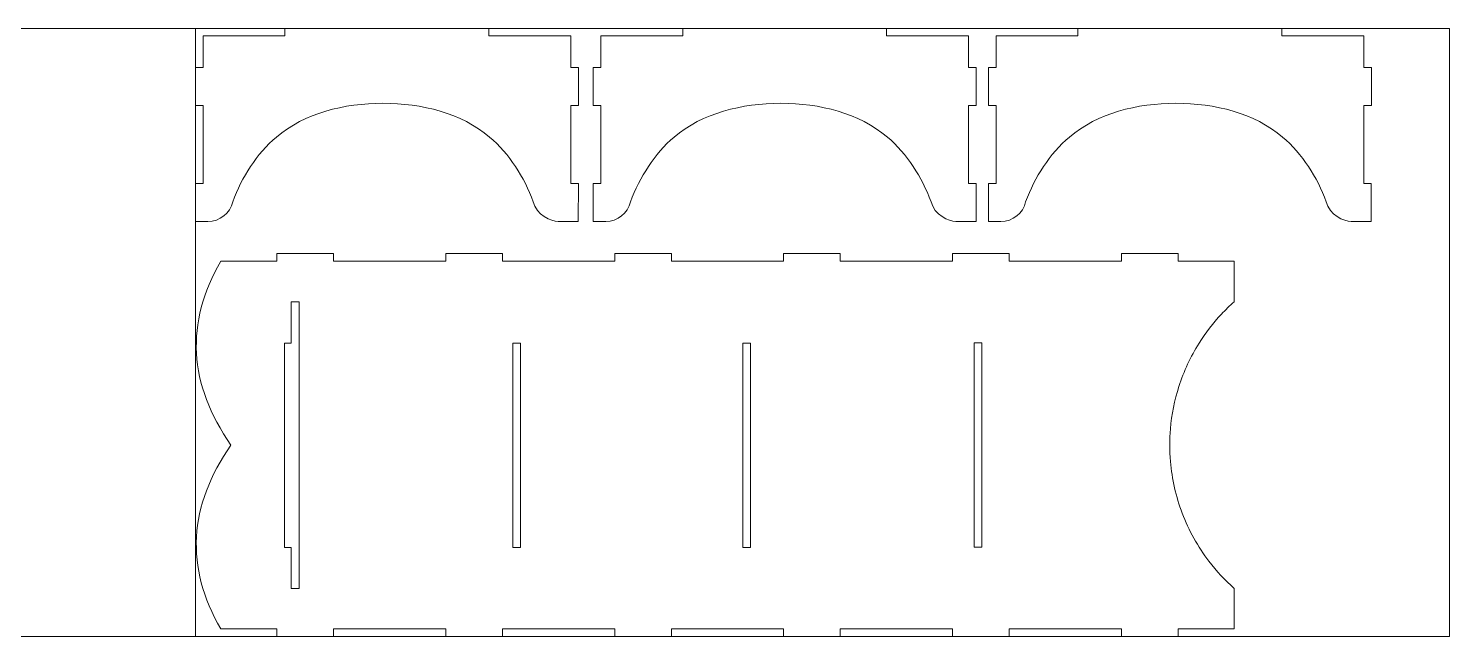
# Model space of a CAD drawing. Header units: centimetres. Extents: x -99 to 99, y -31 to 17.
# Drawn here: x 24.6 to 99.4, y -15.2 to 16.8 of the extents above; entities that cross this region are included whole.
import ezdxf

# ---------------------------------------------------------------- set-up
doc = ezdxf.new("R2010")
doc.units = ezdxf.units.CM
doc.header["$MEASUREMENT"] = 0
doc.layers.add('layer 1', color=7, linetype='Continuous')

msp = doc.modelspace()

# ---------------------------------------------------------------- linework, layer by layer
at = {"layer": 'layer 1', "color": 1, "lineweight": 9}
for points, knots in [([(33.39343, -15.20719), (33.39343, -15.20719), (-32.60657, -15.20719), (-32.60657, -15.20719), (-32.60657, -15.20719), (-32.60657, -15.20719), (-32.60657, 16.79281), (-32.60657, 16.79281), (-32.60657, 16.79281), (-32.60657, 16.79281), (33.39343, 16.79281), (33.39343, 16.79281), (33.39343, 16.79281), (33.39343, 16.79281), (33.39343, -15.20719), (33.39343, -15.20719)], [0, 0, 0, 0, 0.2, 0.2, 0.2, 0.2, 0.4, 0.4, 0.4, 0.4, 0.6, 0.6, 0.6, 0.6, 1, 1, 1, 1]), ([(33.39343, -15.20719), (33.39343, -15.20719), (99.39344, -15.20719), (99.39344, -15.20719), (99.39344, -15.20719), (99.39344, -15.20719), (99.39344, 16.79281), (99.39344, 16.79281), (99.39344, 16.79281), (99.39344, 16.79281), (33.39343, 16.79281), (33.39343, 16.79281), (33.39343, 16.79281), (33.39343, 16.79281), (33.39343, -15.20719), (33.39343, -15.20719)], [0, 0, 0, 0, 0.2, 0.2, 0.2, 0.2, 0.4, 0.4, 0.4, 0.4, 0.6, 0.6, 0.6, 0.6, 1, 1, 1, 1]), ([(51.17019, 7.68077), (50.6825, 8.95985), (49.91326, 10.20325), (48.86989, 11.08274), (48.86989, 11.08274), (47.37477, 12.34304), (45.31674, 12.85609), (43.25871, 12.85609), (43.25871, 12.85609), (41.20069, 12.85609), (39.14266, 12.34304), (37.64754, 11.08274), (37.64754, 11.08274), (36.60417, 10.20325), (35.83493, 8.95985), (35.34723, 7.68077)], [0, 0, 0, 0, 0.2, 0.2, 0.2, 0.2, 0.4, 0.4, 0.4, 0.4, 0.6, 0.6, 0.6, 0.6, 1, 1, 1, 1]), ([(72.10498, 7.68077), (71.61729, 8.95985), (70.84805, 10.20325), (69.80466, 11.08274), (69.80466, 11.08274), (68.30954, 12.34304), (66.25153, 12.85609), (64.1935, 12.85609), (64.1935, 12.85609), (62.13548, 12.85609), (60.07745, 12.34304), (58.58233, 11.08274), (58.58233, 11.08274), (57.53896, 10.20325), (56.7697, 8.95985), (56.28202, 7.68077)], [0, 0, 0, 0, 0.2, 0.2, 0.2, 0.2, 0.4, 0.4, 0.4, 0.4, 0.6, 0.6, 0.6, 0.6, 1, 1, 1, 1]), ([(92.9047, 7.68077), (92.41701, 8.95985), (91.64777, 10.20325), (90.6044, 11.08274), (90.6044, 11.08274), (89.10926, 12.34304), (87.05125, 12.85609), (84.99322, 12.85609), (84.99322, 12.85609), (82.9352, 12.85609), (80.87717, 12.34304), (79.38205, 11.08274), (79.38205, 11.08274), (78.33868, 10.20325), (77.56942, 8.95985), (77.08174, 7.68077)], [0, 0, 0, 0, 0.2, 0.2, 0.2, 0.2, 0.4, 0.4, 0.4, 0.4, 0.6, 0.6, 0.6, 0.6, 1, 1, 1, 1]), ([(88.05756, -12.67324), (87.57237, -12.24134), (87.12638, -11.76323), (86.73094, -11.2458), (86.73094, -11.2458), (86.1437, -10.47742), (85.66793, -9.6223), (85.32349, -8.71726), (85.32349, -8.71726), (84.99062, -7.8426), (84.78044, -6.92131), (84.70045, -5.99082), (84.70045, -5.99082), (84.65125, -5.41832), (84.65133, -4.84235), (84.70045, -4.27011), (84.70045, -4.27011), (84.76533, -3.51434), (84.91576, -2.76508), (85.1485, -2.04211), (85.1485, -2.04211), (85.40529, -1.24443), (85.76229, -0.47875), (86.20778, 0.23061), (86.20778, 0.23061), (86.54958, 0.77486), (86.94349, 1.28596), (87.38193, 1.7546), (87.38193, 1.7546), (87.59681, 1.98429), (87.8224, 2.20377), (88.05756, 2.4123)], [0, 0, 0, 0, 0.11111111, 0.11111111, 0.11111111, 0.11111111, 0.22222222, 0.22222222, 0.22222222, 0.22222222, 0.33333333, 0.33333333, 0.33333333, 0.33333333, 0.44444444, 0.44444444, 0.44444444, 0.44444444, 0.55555556, 0.55555556, 0.55555556, 0.55555556, 0.66666667, 0.66666667, 0.66666667, 0.66666667, 0.77777778, 0.77777778, 0.77777778, 0.77777778, 1, 1, 1, 1])]:
    msp.add_open_spline(points, degree=3, knots=knots, dxfattribs=at)
for points in [[(48.82363, 16.79812), (48.82363, 16.79812), (38.10098, 16.79348), (38.10098, 16.79348)], [(38.10098, 16.79348), (38.10098, 16.79348), (38.10098, 16.40016), (38.10098, 16.40016)], [(48.82363, 16.40016), (48.82363, 16.40016), (48.82363, 16.79812), (48.82363, 16.79812)], [(69.75842, 16.79812), (69.75842, 16.79812), (59.03577, 16.79348), (59.03577, 16.79348)], [(59.03577, 16.79348), (59.03577, 16.79348), (59.03577, 16.40016), (59.03577, 16.40016)], [(69.75842, 16.40016), (69.75842, 16.40016), (69.75842, 16.79812), (69.75842, 16.79812)], [(90.55814, 16.79812), (90.55814, 16.79812), (79.83549, 16.79348), (79.83549, 16.79348)], [(79.83549, 16.79348), (79.83549, 16.79348), (79.83549, 16.40016), (79.83549, 16.40016)], [(90.55814, 16.40016), (90.55814, 16.40016), (90.55814, 16.79812), (90.55814, 16.79812)], [(38.10098, 16.40016), (38.10098, 16.40016), (33.79343, 16.40016), (33.79343, 16.40016)], [(33.79343, 16.40016), (33.79343, 16.40016), (33.79343, 14.74666), (33.79343, 14.74666)], [(53.14358, 16.40016), (53.14358, 16.40016), (48.82363, 16.40016), (48.82363, 16.40016)], [(53.14358, 14.74666), (53.14358, 14.74666), (53.14358, 16.40016), (53.14358, 16.40016)], [(59.03577, 16.40016), (59.03577, 16.40016), (54.72822, 16.40016), (54.72822, 16.40016)], [(54.72822, 16.40016), (54.72822, 16.40016), (54.72822, 14.74666), (54.72822, 14.74666)], [(74.07836, 16.40016), (74.07836, 16.40016), (69.75842, 16.40016), (69.75842, 16.40016)], [(74.07836, 14.74666), (74.07836, 14.74666), (74.07836, 16.40016), (74.07836, 16.40016)], [(79.83549, 16.40016), (79.83549, 16.40016), (75.52794, 16.40016), (75.52794, 16.40016)], [(75.52794, 16.40016), (75.52794, 16.40016), (75.52794, 14.74666), (75.52794, 14.74666)], [(94.87808, 16.40016), (94.87808, 16.40016), (90.55814, 16.40016), (90.55814, 16.40016)], [(94.87808, 14.74666), (94.87808, 14.74666), (94.87808, 16.40016), (94.87808, 16.40016)], [(33.79343, 14.74666), (33.79343, 14.74666), (33.39343, 14.74534), (33.39343, 14.74534)], [(33.39343, 14.74534), (33.39343, 14.74534), (33.39343, 12.74533), (33.39343, 12.74533)], [(53.54266, 14.74534), (53.54266, 14.74534), (53.14358, 14.74666), (53.14358, 14.74666)], [(53.54178, 12.74533), (53.54178, 12.74533), (53.54266, 14.74534), (53.54266, 14.74534)], [(54.72822, 14.74666), (54.72822, 14.74666), (54.32822, 14.74534), (54.32822, 14.74534)], [(54.32822, 14.74534), (54.32822, 14.74534), (54.32822, 12.74533), (54.32822, 12.74533)], [(74.47745, 14.74534), (74.47745, 14.74534), (74.07836, 14.74666), (74.07836, 14.74666)], [(74.47657, 12.74533), (74.47657, 12.74533), (74.47745, 14.74534), (74.47745, 14.74534)], [(75.52794, 14.74666), (75.52794, 14.74666), (75.12794, 14.74534), (75.12794, 14.74534)], [(75.12794, 14.74534), (75.12794, 14.74534), (75.12794, 12.74533), (75.12794, 12.74533)], [(95.27717, 14.74534), (95.27717, 14.74534), (94.87808, 14.74666), (94.87808, 14.74666)], [(95.27629, 12.74533), (95.27629, 12.74533), (95.27717, 14.74534), (95.27717, 14.74534)], [(33.39343, 12.74533), (33.39343, 12.74533), (33.79343, 12.74665), (33.79343, 12.74665)], [(33.79343, 12.74665), (33.79343, 12.74665), (33.79343, 8.6341), (33.79343, 8.6341)], [(53.14358, 8.6341), (53.14358, 8.6341), (53.14358, 12.74665), (53.14358, 12.74665)], [(53.14358, 12.74665), (53.14358, 12.74665), (53.54178, 12.74533), (53.54178, 12.74533)], [(54.32822, 12.74533), (54.32822, 12.74533), (54.72822, 12.74665), (54.72822, 12.74665)], [(54.72822, 12.74665), (54.72822, 12.74665), (54.72822, 8.6341), (54.72822, 8.6341)], [(74.07836, 8.6341), (74.07836, 8.6341), (74.07836, 12.74665), (74.07836, 12.74665)], [(74.07836, 12.74665), (74.07836, 12.74665), (74.47657, 12.74533), (74.47657, 12.74533)], [(75.12794, 12.74533), (75.12794, 12.74533), (75.52794, 12.74665), (75.52794, 12.74665)], [(75.52794, 12.74665), (75.52794, 12.74665), (75.52794, 8.6341), (75.52794, 8.6341)], [(94.87808, 8.6341), (94.87808, 8.6341), (94.87808, 12.74665), (94.87808, 12.74665)], [(94.87808, 12.74665), (94.87808, 12.74665), (95.27629, 12.74533), (95.27629, 12.74533)], [(33.79343, 8.6341), (33.79343, 8.6341), (33.39343, 8.63277), (33.39343, 8.63277)], [(33.39343, 8.63277), (33.39343, 8.63277), (33.39343, 6.63409), (33.39343, 6.63409)], [(53.53995, 8.63278), (53.53995, 8.63278), (53.14358, 8.6341), (53.14358, 8.6341)], [(53.53907, 6.63409), (53.53907, 6.63409), (53.53995, 8.63278), (53.53995, 8.63278)], [(54.72822, 8.6341), (54.72822, 8.6341), (54.32822, 8.63277), (54.32822, 8.63277)], [(54.32822, 8.63277), (54.32822, 8.63277), (54.32822, 6.63409), (54.32822, 6.63409)], [(74.47474, 8.63278), (74.47474, 8.63278), (74.07836, 8.6341), (74.07836, 8.6341)], [(74.47386, 6.63409), (74.47386, 6.63409), (74.47474, 8.63278), (74.47474, 8.63278)], [(75.52794, 8.6341), (75.52794, 8.6341), (75.12794, 8.63277), (75.12794, 8.63277)], [(75.12794, 8.63277), (75.12794, 8.63277), (75.12794, 6.63409), (75.12794, 6.63409)], [(95.27446, 8.63278), (95.27446, 8.63278), (94.87808, 8.6341), (94.87808, 8.6341)], [(95.27358, 6.63409), (95.27358, 6.63409), (95.27446, 8.63278), (95.27446, 8.63278)], [(34.04507, 6.63409), (34.67101, 6.63409), (35.21266, 7.06948), (35.34723, 7.68077)], [(51.17019, 7.68077), (51.32381, 6.98298), (52.1151, 6.63409), (52.47235, 6.63409)], [(54.97986, 6.63409), (55.60578, 6.63409), (56.14745, 7.06948), (56.28202, 7.68077)], [(72.10498, 7.68077), (72.25858, 6.98298), (73.04989, 6.63409), (73.40714, 6.63409)], [(75.77958, 6.63409), (76.4055, 6.63409), (76.94717, 7.06948), (77.08174, 7.68077)], [(92.9047, 7.68077), (93.05832, 6.98298), (93.84961, 6.63409), (94.20686, 6.63409)], [(33.39343, 6.63409), (33.39343, 6.63409), (33.79343, 6.63409), (33.79343, 6.63409)], [(33.79343, 6.63409), (33.79343, 6.63409), (34.04507, 6.63409), (34.04507, 6.63409)], [(52.47235, 6.63409), (52.47235, 6.63409), (53.53907, 6.63409), (53.53907, 6.63409)], [(54.32822, 6.63409), (54.32822, 6.63409), (54.72822, 6.63409), (54.72822, 6.63409)], [(54.72822, 6.63409), (54.72822, 6.63409), (54.97986, 6.63409), (54.97986, 6.63409)], [(73.40714, 6.63409), (73.40714, 6.63409), (74.47386, 6.63409), (74.47386, 6.63409)], [(75.12794, 6.63409), (75.12794, 6.63409), (75.52794, 6.63409), (75.52794, 6.63409)], [(75.52794, 6.63409), (75.52794, 6.63409), (75.77958, 6.63409), (75.77958, 6.63409)], [(94.20686, 6.63409), (94.20686, 6.63409), (95.27358, 6.63409), (95.27358, 6.63409)], [(34.72422, 4.54458), (32.83906, 1.29776), (33.01709, -1.92726), (35.25827, -5.13047)], [(37.67703, 4.54458), (37.67703, 4.54458), (34.72422, 4.54458), (34.72422, 4.54458)], [(37.67703, 4.94626), (37.67703, 4.94626), (37.67703, 4.54458), (37.67703, 4.54458)], [(40.66029, 4.94626), (40.66029, 4.94626), (37.67703, 4.94626), (37.67703, 4.94626)], [(40.66029, 4.54458), (40.66029, 4.54458), (40.66029, 4.94626), (40.66029, 4.94626)], [(46.56593, 4.54458), (46.56593, 4.54458), (40.66029, 4.54458), (40.66029, 4.54458)], [(46.56593, 4.94626), (46.56593, 4.94626), (46.56593, 4.54458), (46.56593, 4.54458)], [(49.54917, 4.94626), (49.54917, 4.94626), (46.56593, 4.94626), (46.56593, 4.94626)], [(49.54917, 4.54458), (49.54917, 4.54458), (49.54917, 4.94626), (49.54917, 4.94626)], [(55.45482, 4.54458), (55.45482, 4.54458), (49.54917, 4.54458), (49.54917, 4.54458)], [(55.45482, 4.94626), (55.45482, 4.94626), (55.45482, 4.54458), (55.45482, 4.54458)], [(58.43806, 4.94626), (58.43806, 4.94626), (55.45482, 4.94626), (55.45482, 4.94626)], [(58.43806, 4.54458), (58.43806, 4.54458), (58.43806, 4.94626), (58.43806, 4.94626)], [(64.3437, 4.54458), (64.3437, 4.54458), (58.43806, 4.54458), (58.43806, 4.54458)], [(64.3437, 4.94626), (64.3437, 4.94626), (64.3437, 4.54458), (64.3437, 4.54458)], [(67.32696, 4.94626), (67.32696, 4.94626), (64.3437, 4.94626), (64.3437, 4.94626)], [(67.32696, 4.54458), (67.32696, 4.54458), (67.32696, 4.94626), (67.32696, 4.94626)], [(73.2326, 4.54458), (73.2326, 4.54458), (67.32696, 4.54458), (67.32696, 4.54458)], [(73.2326, 4.94626), (73.2326, 4.94626), (73.2326, 4.54458), (73.2326, 4.54458)], [(76.21584, 4.94626), (76.21584, 4.94626), (73.2326, 4.94626), (73.2326, 4.94626)], [(76.21584, 4.54458), (76.21584, 4.54458), (76.21584, 4.94626), (76.21584, 4.94626)], [(82.12149, 4.54458), (82.12149, 4.54458), (76.21584, 4.54458), (76.21584, 4.54458)], [(82.12149, 4.94626), (82.12149, 4.94626), (82.12149, 4.54458), (82.12149, 4.54458)], [(85.10473, 4.94626), (85.10473, 4.94626), (82.12149, 4.94626), (82.12149, 4.94626)], [(85.10473, 4.54458), (85.10473, 4.54458), (85.10473, 4.94626), (85.10473, 4.94626)], [(88.05756, 4.54458), (88.05756, 4.54458), (85.10473, 4.54458), (85.10473, 4.54458)], [(88.05756, 2.4123), (88.05756, 2.4123), (88.05756, 4.54458), (88.05756, 4.54458)], [(34.72422, -14.80551), (32.83906, -11.5587), (33.01709, -8.33368), (35.25827, -5.13047)], [(88.05756, -14.80551), (88.05756, -14.80551), (88.05756, -12.67324), (88.05756, -12.67324)], [(34.72422, -14.80551), (34.72422, -14.80551), (37.67703, -14.80551), (37.67703, -14.80551)], [(37.67703, -14.80551), (37.67703, -14.80551), (37.67703, -15.20719), (37.67703, -15.20719)], [(40.66029, -14.80551), (40.66029, -14.80551), (46.56593, -14.80551), (46.56593, -14.80551)], [(40.66029, -15.20719), (40.66029, -15.20719), (40.66029, -14.80551), (40.66029, -14.80551)], [(46.56593, -14.80551), (46.56593, -14.80551), (46.56593, -15.20719), (46.56593, -15.20719)], [(49.54917, -14.80551), (49.54917, -14.80551), (55.45482, -14.80551), (55.45482, -14.80551)], [(49.54917, -15.20719), (49.54917, -15.20719), (49.54917, -14.80551), (49.54917, -14.80551)], [(55.45482, -14.80551), (55.45482, -14.80551), (55.45482, -15.20719), (55.45482, -15.20719)], [(58.43806, -14.80551), (58.43806, -14.80551), (64.3437, -14.80551), (64.3437, -14.80551)], [(58.43806, -15.20719), (58.43806, -15.20719), (58.43806, -14.80551), (58.43806, -14.80551)], [(64.3437, -14.80551), (64.3437, -14.80551), (64.3437, -15.20719), (64.3437, -15.20719)], [(67.32696, -14.80551), (67.32696, -14.80551), (73.2326, -14.80551), (73.2326, -14.80551)], [(67.32696, -15.20719), (67.32696, -15.20719), (67.32696, -14.80551), (67.32696, -14.80551)], [(73.2326, -14.80551), (73.2326, -14.80551), (73.2326, -15.20719), (73.2326, -15.20719)], [(76.21584, -14.80551), (76.21584, -14.80551), (82.12149, -14.80551), (82.12149, -14.80551)], [(76.21584, -15.20719), (76.21584, -15.20719), (76.21584, -14.80551), (76.21584, -14.80551)], [(82.12149, -14.80551), (82.12149, -14.80551), (82.12149, -15.20719), (82.12149, -15.20719)], [(85.10473, -14.80551), (85.10473, -14.80551), (88.05756, -14.80551), (88.05756, -14.80551)], [(85.10473, -15.20719), (85.10473, -15.20719), (85.10473, -14.80551), (85.10473, -14.80551)], [(37.67703, -15.20719), (37.67703, -15.20719), (40.66029, -15.20719), (40.66029, -15.20719)], [(46.56593, -15.20719), (46.56593, -15.20719), (49.54917, -15.20719), (49.54917, -15.20719)], [(55.45482, -15.20719), (55.45482, -15.20719), (58.43806, -15.20719), (58.43806, -15.20719)], [(64.3437, -15.20719), (64.3437, -15.20719), (67.32696, -15.20719), (67.32696, -15.20719)], [(73.2326, -15.20719), (73.2326, -15.20719), (76.21584, -15.20719), (76.21584, -15.20719)], [(82.12149, -15.20719), (82.12149, -15.20719), (85.10473, -15.20719), (85.10473, -15.20719)]]:
    msp.add_open_spline(points, degree=3, dxfattribs=at)
at = {"layer": 'layer 1', "color": 5, "lineweight": 9}
for points in [[(38.43118, 0.24264), (38.43118, 0.24264), (38.43118, 2.4123), (38.43118, 2.4123)], [(38.43118, 2.4123), (38.43118, 2.4123), (38.84569, 2.4123), (38.84569, 2.4123)], [(38.84569, 2.4123), (38.84569, 2.4123), (38.84569, -12.67324), (38.84569, -12.67324)], [(38.07742, -10.52503), (38.07742, -10.52503), (38.07742, 0.24264), (38.07742, 0.24264)], [(38.07742, 0.24264), (38.07742, 0.24264), (38.43118, 0.24264), (38.43118, 0.24264)], [(50.0909, -10.52503), (50.0909, -10.52503), (50.0909, 0.24264), (50.0909, 0.24264)], [(50.0909, 0.24264), (50.0909, 0.24264), (50.4909, 0.24264), (50.4909, 0.24264)], [(50.4909, 0.24264), (50.4909, 0.24264), (50.4909, -10.52503), (50.4909, -10.52503)], [(62.19325, -10.52503), (62.19325, -10.52503), (62.19325, 0.24264), (62.19325, 0.24264)], [(62.19325, 0.24264), (62.19325, 0.24264), (62.59325, 0.24264), (62.59325, 0.24264)], [(62.59325, 0.24264), (62.59325, 0.24264), (62.59325, -10.52503), (62.59325, -10.52503)], [(74.37492, -10.50808), (74.37492, -10.50808), (74.37492, 0.25958), (74.37492, 0.25958)], [(74.37492, 0.25958), (74.37492, 0.25958), (74.77492, 0.25958), (74.77492, 0.25958)], [(74.77492, 0.25958), (74.77492, 0.25958), (74.77492, -10.50808), (74.77492, -10.50808)], [(38.43118, -10.52503), (38.43118, -10.52503), (38.07742, -10.52503), (38.07742, -10.52503)], [(38.43118, -12.67324), (38.43118, -12.67324), (38.43118, -10.52503), (38.43118, -10.52503)], [(50.4909, -10.52503), (50.4909, -10.52503), (50.0909, -10.52503), (50.0909, -10.52503)], [(62.59325, -10.52503), (62.59325, -10.52503), (62.19325, -10.52503), (62.19325, -10.52503)], [(74.77492, -10.50808), (74.77492, -10.50808), (74.37492, -10.50808), (74.37492, -10.50808)], [(38.84569, -12.67324), (38.84569, -12.67324), (38.43118, -12.67324), (38.43118, -12.67324)]]:
    msp.add_open_spline(points, degree=3, dxfattribs=at)

doc.saveas('drawing.dxf')
